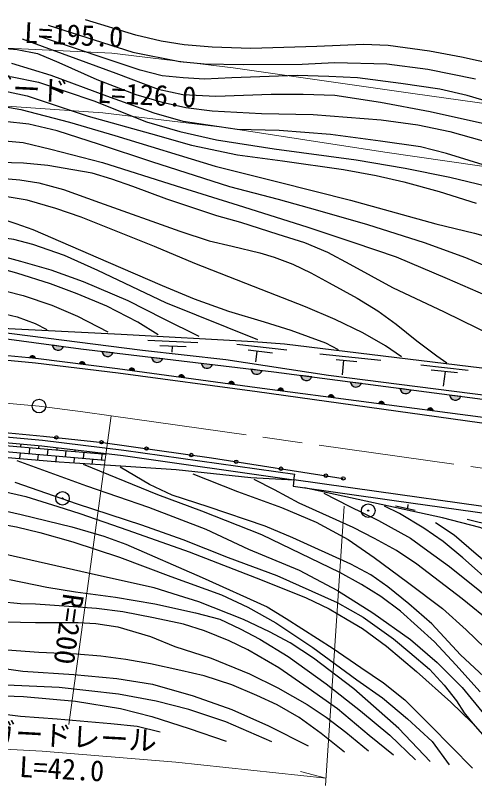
# Model space of a CAD drawing. Units: millimetres at full size, sheet at 1:1000; details may follow other scales. Extents: x 40000 to 680000, y 20000 to 380000.
# Drawn here: x 274368 to 314848, y 275355 to 343299 of the extents above; entities that cross this region are included whole.
import ezdxf
from ezdxf.enums import TextEntityAlignment as Align

# ---------------------------------------------------------------- set-up
doc = ezdxf.new("R2010")
doc.units = ezdxf.units.MM
doc.header["$LTSCALE"] = 1000
doc.linetypes.add('CHAIN', pattern=[18.5, 12, -1.5, 3.5, -1.5])
for name, color, linetype, lineweight in [('M-BGD', 7, 'Continuous', 25), ('M-BMK', 2, 'CHAIN', 13), ('M-BMK-SRVR', 3, 'Continuous', 25), ('M-STR-HTXT', 7, 'Continuous', 13)]:
    doc.layers.add(name, color=color, linetype=linetype, lineweight=lineweight)
doc.styles.add('ＭＳ ゴシック', font='')
doc.styles.get('ＭＳ ゴシック').set_extended_font_data('MS Gothic')

msp = doc.modelspace()

# ---------------------------------------------------------------- hatches: boundary and pattern name
at = {"layer": 'M-BGD'}
for points in [[(277619, 314233, 0.82357), (278601, 314102)], [(275641, 313102), (276133, 313043, 0.82357)], [(281994, 313674, 0.82357), (282978, 313557)], [(280019, 312575), (280511, 312514, 0.82357)], [(286374, 313153, 0.82357), (287358, 313036)], [(290754, 312631, 0.82357), (291738, 312514)], [(284390, 312022), (284881, 311955, 0.82357)], [(295134, 312110, 0.82357), (296117, 311980)], [(288776, 311425), (289267, 311359, 0.82357)], [(299511, 311560, 0.82357), (300494, 311430)], [(293169, 310828), (293660, 310761, 0.82357)], [(303890, 310982, 0.82357), (304873, 310853)], [(297513, 310244), (298004, 310179, 0.82357)], [(301970, 309654), (302461, 309589, 0.82357)], [(308269, 310405, 0.82357), (309252, 310276)], [(312648, 309828, 0.82357), (313631, 309698)], [(306395, 309068), (306886, 309003, 0.82357)], [(310693, 308499), (311184, 308434, 0.82357)]]:
    msp.add_hatch(color=256, dxfattribs=at).paths.add_polyline_path(points)

# ---------------------------------------------------------------- linework, layer by layer
for p, q in [((286051, 314641), (290448, 314437)), ((277619, 314233), (278601, 314102)), ((287086, 314183), (289429, 314081)), ((288190, 313589), (288224, 314132)), ((293877, 314301), (298291, 313809)), ((281994, 313674), (282978, 313557)), ((294879, 313809), (297035, 313538)), ((295558, 312724), (295694, 313657)), ((301192, 313433), (306584, 312894)), ((276133, 313043), (275641, 313102)), ((280511, 312514), (280019, 312575)), ((286374, 313153), (287358, 313036)), ((290754, 312631), (291738, 312514)), ((302655, 312952), (304466, 312760)), ((303214, 311605), (303329, 312875)), ((284881, 311955), (284390, 312022)), ((295134, 312110), (296117, 311980)), ((310115, 312488), (314294, 312007)), ((311020, 312045), (313331, 311795)), ((312098, 310602), (312271, 311891)), ((289267, 311359), (288776, 311425)), ((299511, 311560), (300494, 311430)), ((293660, 310761), (293169, 310828)), ((303890, 310982), (304873, 310853)), ((298004, 310179), (297513, 310244)), ((308269, 310405), (309252, 310276)), ((312648, 309828), (313631, 309698)), ((302461, 309589), (301970, 309654)), ((306886, 309003), (306395, 309068)), ((311184, 308434), (310693, 308499)), ((253633, 306569), (282283, 304062)), ((262001, 306372), (282356, 304591)), ((274850, 305248), (274872, 305496)), ((275600, 304647), (275647, 305178)), ((276444, 305108), (276465, 305349)), ((278038, 304969), (278055, 305164)), ((274760, 304219), (274803, 304716)), ((276354, 304085), (276397, 304577)), ((277194, 304507), (277241, 305039)), ((277949, 303951), (277991, 304438)), ((278788, 304368), (278835, 304899)), ((279632, 304829), (279644, 304973)), ((280382, 304228), (280429, 304760)), ((281226, 304690), (281234, 304782)), ((281976, 304089), (282023, 304620)), ((279545, 303833), (279585, 304298)), ((281141, 303719), (281179, 304159)), ((298920, 302339), (298990, 302835)), ((307886, 300024), (309613, 299662)), ((308970, 300144), (308930, 299843)), ((314192, 298860), (316762, 298217))]:
    msp.add_line(p, q, dxfattribs=at)
for points in [[(277241, 342445), (284724, 340059), (288869, 339241), (291021, 339030), (294440, 338967), (299653, 338988), (302502, 339136), (307111, 339029), (310719, 338565), (314919, 337700)], [(316639, 338965), (313694, 339625), (310868, 340132), (307240, 340642), (305057, 340743), (300944, 340557), (295127, 340383), (291716, 340501), (289252, 340714), (287215, 341022), (284988, 341543), (280534, 342916)], [(274963, 341246), (283226, 338207), (286949, 336805), (289142, 336321), (292023, 336168), (296905, 336346), (299736, 336346), (302541, 336270), (306544, 335632), (310931, 334817), (315560, 333793)], [(318065, 335079), (314188, 336239), (311783, 336789), (308332, 337293), (304522, 337803), (301997, 337897), (299203, 338005), (293439, 337799), (291032, 337686), (289171, 337780), (287310, 337968), (285355, 338475), (276677, 341374)], [(272158, 340487), (274523, 340303), (276301, 339934), (278207, 339154), (281560, 337639), (284981, 336331), (287301, 335643), (289390, 335184), (291709, 334885), (296060, 334631), (300607, 334562), (306600, 334080), (309846, 333642), (312671, 333068), (318090, 331531)], [(319981, 328756), (312379, 331123), (310090, 331700), (306554, 332202), (302144, 332797), (297632, 333134), (293929, 333247), (289146, 333950), (286593, 334678), (282418, 336163), (277510, 337986), (274043, 339042)], [(235275, 332276), (239055, 331768), (241979, 331483), (245157, 331408), (248336, 331690), (252059, 332366), (255689, 333400), (260823, 335148), (264839, 336635), (267101, 337238), (269424, 337781), (270706, 337962), (272365, 337992), (274069, 337886), (276391, 337404), (281267, 335762), (285935, 333915), (288873, 333063), (292096, 332328), (297178, 331529), (304409, 330554), (308718, 329829), (312665, 329019), (316687, 328051)], [(272894, 336725), (275409, 336195), (278062, 335322), (280783, 334416), (286267, 332875), (289895, 331866), (293933, 331011), (297928, 330479), (303301, 329692), (306159, 329162), (308615, 328628), (311712, 327773), (314998, 326746)], [(258541, 331072), (260876, 331974), (263562, 333141), (265918, 334153), (268473, 335011), (270454, 335385), (272502, 335407), (274858, 335011), (279130, 333889), (283138, 332700), (291981, 329989), (297508, 328603), (303916, 326996), (311435, 324901), (314826, 324087), (317623, 323295), (319538, 322459), (321454, 321402), (323304, 320170), (325021, 318629), (326417, 317278), (329104, 314528), (329963, 313691), (330932, 313295)], [(327320, 313075), (323379, 316310), (320428, 318599), (318424, 319875), (316530, 320888), (314064, 321922), (310443, 323227), (305444, 324833), (301040, 326088), (297576, 327060), (293260, 328183), (286405, 330367), (281781, 331907), (278060, 333117), (275544, 333714), (273408, 333934), (270567, 333824), (268432, 333406), (266582, 332768), (264776, 331888), (263741, 331315), (262838, 330677)], [(260460, 328829), (263059, 329709), (265943, 330523), (267419, 330985), (270039, 331998), (271382, 332218), (272770, 332284), (275060, 332086), (277504, 331513), (282040, 330325), (288536, 328278), (294006, 326557), (300061, 324642), (304188, 323273), (307931, 321996), (312445, 320104), (315814, 318607), (318180, 317299), (320514, 315759), (324125, 312898)], [(320360, 312502), (316572, 314966), (312190, 317123), (307632, 319258), (303880, 321334), (301898, 322390), (299872, 323226), (297538, 323974), (294235, 325031), (292121, 325625), (287706, 327085), (284711, 328208), (282862, 328846), (281133, 329367), (279420, 329685), (277231, 330056), (275076, 330267), (271873, 330338), (269136, 330109), (266275, 329527), (263997, 328944), (260850, 327885)], [(261468, 326826), (263941, 327814), (266095, 328343), (268532, 328749), (270810, 328891), (273071, 328926), (274766, 328785), (276444, 328520), (278598, 327937), (281777, 326808), (288867, 324261), (291446, 323414), (293476, 322937), (295913, 322355), (297185, 321984), (298836, 321361), (300407, 320585), (302032, 319702), (304487, 318361), (306305, 317232), (307948, 316067), (309749, 314584), (311519, 313257), (312402, 312639)], [(308394, 313186), (306999, 314157), (305003, 315286), (302566, 316469), (299935, 317598), (295343, 319381), (290195, 321415), (286628, 322898), (280179, 325512), (277936, 326271), (275403, 326998), (273637, 327299), (272207, 327510), (270246, 327651), (268586, 327563), (266662, 327122), (264560, 326451), (262000, 325481)], [(262565, 323945), (265037, 324987), (266732, 325516), (268516, 325887), (269752, 325975), (271412, 325798), (272736, 325498), (274414, 324934), (275897, 324404), (282537, 321527), (287312, 319473), (290120, 318308), (293140, 317197), (296291, 316276), (298657, 315518), (301695, 314406), (302807, 313823)], [(295743, 314670), (287638, 317935), (281626, 320798), (278694, 322104), (275904, 323093), (274227, 323516), (272673, 323746), (270581, 323852), (268656, 323834), (265760, 323499), (263058, 323111)], [(263376, 322140), (265955, 322528), (268374, 322617), (270564, 322458), (272718, 322176), (274802, 321628), (277504, 320852), (280329, 319811), (284289, 318148), (287397, 316560), (290541, 315007)], [(286956, 315113), (285154, 316242), (282417, 317654), (279804, 318731), (277455, 319631), (274488, 320566), (272351, 321148), (270656, 321448), (269120, 321554), (266711, 321485), (264804, 321326), (263745, 321167)], [(264380, 319526), (266976, 319738), (269590, 319667), (271921, 319385), (275064, 318590), (277589, 317726), (279837, 316770), (282521, 315375)], [(265656, 317581), (268729, 317634), (271078, 317370), (273002, 317052), (274521, 316699), (276110, 316134), (277152, 315605)], [(218357, 312828), (227350, 315532), (239475, 316227), (246525, 316305), (255268, 316305), (262848, 316121), (268500, 315939), (285558, 313777), (292927, 312949), (301971, 311576), (322500, 308951), (345320, 305905), (345040, 303854)], [(219059, 312614), (227209, 315064), (239852, 315873), (248560, 315947), (255902, 315922), (263520, 315677), (268130, 315507), (280149, 313894), (297161, 311868), (321158, 308706), (345268, 305523)], [(268500, 315939), (283681, 315179), (295370, 314541), (298083, 314326), (317665, 311957), (325152, 312293), (325000, 308617)], [(203170, 306644), (208230, 309056), (210518, 309994), (212381, 310712), (215108, 311503), (217352, 312075), (219087, 312413), (226269, 313188), (230623, 313643), (236288, 314041), (241522, 314273), (246430, 314424), (253890, 314424), (263556, 313991), (269980, 313639), (276159, 313052), (283361, 312162), (295689, 310486), (315359, 307881), (332881, 305510), (345050, 303853), (357736, 309225)], [(203363, 306249), (208376, 308614), (210668, 309559), (212540, 310237), (215313, 311140), (217497, 311685), (219340, 312082), (226356, 312833), (230672, 313235), (236040, 313598), (241540, 313774), (246463, 313839), (253879, 313924), (263590, 313584), (269976, 313238), (276128, 312648), (283429, 311762), (295685, 310123), (315293, 307385), (332814, 305015), (344992, 303366), (357664, 308818)], [(262021, 307192), (265630, 307083), (271250, 306710), (276846, 306193), (282077, 305633), (291657, 304263), (303276, 302457)], [(209471, 301050), (210922, 301839), (212445, 302438), (214917, 303311), (216814, 303885), (218063, 304147), (220572, 304683), (222220, 304958), (223193, 305070), (225599, 305401), (228778, 305611), (234342, 305855), (244853, 306338), (252248, 306580), (257413, 306537), (264272, 306290), (270563, 305896), (276693, 305327), (283873, 304464), (298920, 302339)], [(228778, 305611), (230636, 304990), (236526, 303425), (239895, 303587), (244352, 304191), (249455, 304776), (251412, 305804), (252248, 306580), (255615, 305622), (259185, 305441), (262856, 305118), (266090, 304856), (270446, 304594), (274379, 304251), (278212, 303929), (281871, 303667), (288547, 303243), (295108, 302538), (298920, 302339)], [(252252, 307080), (257424, 307037), (264296, 306790), (270602, 306394), (276746, 305825), (283938, 304960), (298990, 302835)], [(274507, 304028), (280634, 301813), (286109, 299924), (291150, 297991), (294930, 296210), (299384, 294365), (302760, 292576), (305889, 290600), (309191, 288233), (311546, 286227), (313740, 284012), (315761, 281580), (317347, 279865), (318955, 278345), (320193, 277433), (321736, 276456)], [(315346, 283631), (313206, 286011), (311326, 288025), (308330, 290750), (306570, 292028), (304867, 293084), (302971, 294166), (296093, 297478), (290795, 299570), (286914, 301013), (280365, 303678)], [(317746, 283035), (313612, 286905), (311070, 289619), (309049, 291378), (307202, 292877), (305703, 293941), (303935, 294903), (298829, 297226), (296374, 298247), (291348, 299945), (288198, 300987), (286199, 301921), (283613, 303441)], [(290019, 302870), (293950, 301301), (297829, 299888), (300881, 298596), (303709, 297062), (305991, 295469), (308940, 293315), (312009, 290989), (314117, 289104), (316566, 286709), (319882, 283842), (321779, 282326), (323641, 281154), (325503, 280327), (326710, 279965), (328055, 279896), (329831, 279982), (331400, 280413), (332900, 281223), (334624, 282584), (337720, 285642), (339850, 287987), (341870, 290745)], [(341843, 291999), (340326, 290517), (338843, 289052), (337240, 287174), (335425, 285171), (333787, 283896), (332563, 283103), (331201, 282621), (329597, 282225), (328390, 282052), (327454, 282157), (326212, 282484), (324385, 283277), (322333, 284673), (319087, 287294), (316432, 289655), (313742, 291826), (309768, 294901), (307958, 296108), (306026, 297159), (304147, 298124), (299398, 300268), (297209, 301439), (295415, 302370)], [(274310, 302129), (279821, 300215), (285477, 298369), (289113, 297064), (293119, 295466), (297407, 293884), (300489, 292509), (302731, 291514), (305035, 290207), (307696, 288313), (309149, 287110), (310872, 285617), (312175, 284212), (313243, 282825), (313937, 281771), (314698, 280823), (315980, 279369)], [(341135, 296347), (334867, 297287), (327684, 298289), (315408, 300012), (306192, 301298), (298920, 302339), (298847, 301773), (307748, 300497), (317639, 299131), (328264, 297718), (341252, 295808)], [(273107, 301356), (275277, 300872), (278111, 299979), (280033, 299359), (284265, 297884), (289681, 295964), (296109, 293484), (299987, 291930), (302031, 290953), (303620, 290010), (304952, 289200), (307083, 287647), (309739, 285412), (312743, 282724), (314616, 280925)], [(341252, 295808), (330496, 293768), (329617, 293740), (327295, 294056), (325358, 294372), (324543, 294578), (323513, 294990), (315319, 298121), (312028, 298969), (299841, 301630)], [(301545, 301157), (303804, 300019), (306373, 298744), (309201, 297176), (310736, 296073), (312650, 294695), (315305, 292541), (319172, 289175), (322091, 286757), (323901, 285413), (325539, 284483), (326625, 284052), (327867, 283966), (329401, 283948), (331212, 284327), (332522, 284827), (334109, 285741), (335488, 286740), (337636, 288828), (339447, 291051), (340498, 292171), (341464, 292998)], [(271993, 299916), (274883, 299256), (279346, 298188), (282163, 297366), (284116, 296667), (290840, 293708), (296564, 291134), (298251, 290106), (302384, 287435), (304816, 285784), (306831, 284428), (308702, 282907), (310964, 280667), (314672, 276888)], [(341110, 294085), (339179, 292051), (336214, 289001), (334420, 287399), (333058, 286520), (331989, 286055), (330524, 285710), (329299, 285624), (328282, 285624), (327368, 285779), (326282, 286124), (324144, 287192), (321144, 289260), (316674, 292917), (313812, 295433), (312065, 296900), (310376, 298055), (308220, 299364), (306910, 300019)], [(272307, 298551), (274466, 298174), (276528, 297691), (279421, 296853), (283551, 295512), (288078, 293794), (292531, 292196), (294858, 291086), (297331, 289703), (300601, 287525), (304458, 284697), (306728, 283095), (308929, 281231), (311109, 279241), (312618, 277188)], [(311415, 298555), (313035, 297469), (315001, 295798), (317708, 293541), (321553, 290456), (323765, 289087), (326144, 288071), (327713, 287674), (329593, 287692), (331196, 287847), (332938, 288433), (334317, 289156), (335972, 290414), (337903, 292293), (339955, 294240), (341179, 295136)], [(310932, 277475), (308172, 280385), (304196, 283881), (300655, 286595), (298591, 287942), (296766, 288919), (294476, 290013), (290543, 291576), (288740, 292119), (286589, 292814), (281700, 293900), (273519, 295727)], [(273844, 293532), (277125, 292859), (279667, 292446), (283187, 291969), (286663, 291404), (290257, 290599), (292386, 290034), (294189, 289187), (295906, 288275), (298404, 286734), (301759, 284318), (304779, 281951), (307364, 279801), (309646, 277630)], [(307690, 278042), (305561, 279780), (302758, 282125), (300173, 283949), (297587, 285729), (294850, 287336), (293198, 288139), (291047, 289008), (289179, 289594), (286550, 290159), (283847, 290682), (281523, 290964), (279089, 291160), (276134, 291355), (274809, 291399), (273006, 291572)], [(235869, 286497), (238154, 286630), (241482, 287251), (246503, 288316), (251007, 289269), (253991, 289558), (256299, 289425), (258828, 288981), (262777, 287828), (267370, 286742), (271308, 285965), (275013, 285455), (279517, 285167), (283311, 284812), (286440, 284302), (290025, 283277), (293441, 282057), (296681, 280638), (300164, 278864)], [(273495, 289795), (276146, 289752), (279905, 289752), (281469, 289665), (283403, 289361), (286282, 288511), (288412, 287621), (291627, 286600), (295017, 285210), (297515, 283994), (300086, 282511), (301759, 281382), (303497, 280079), (305496, 278407)], [(296969, 279219), (292909, 280970), (289670, 282057), (286763, 282811), (283457, 283432), (278234, 284009), (273619, 284208), (271445, 284386), (267895, 285118), (261873, 286651), (258722, 287294), (256681, 287604), (253020, 287560), (248908, 287272), (245403, 286718), (241964, 285853), (238804, 285343), (235231, 285188)], [(303367, 278299), (301325, 279949), (299369, 281361), (297457, 282468), (295654, 283315), (293438, 284249), (291004, 285030), (288952, 285516), (286283, 286088), (284104, 286479), (281896, 286787), (279739, 286940), (276441, 287108), (273655, 287304)], [(235214, 282343), (236922, 282218), (239182, 282343), (241281, 282841), (244582, 284121), (247696, 285063), (249706, 285526), (252286, 285864), (254214, 285899), (256260, 285686), (260780, 284690), (264285, 284014), (268084, 283534), (270877, 283374), (275076, 283214), (279676, 282804), (283626, 282146), (286402, 281452), (289676, 280403), (292950, 279265)], [(287131, 280065), (285103, 280581), (282772, 280812), (278039, 281221), (274819, 281452), (271295, 281897), (266288, 282537), (261626, 282911), (258487, 283214), (256085, 283587), (254146, 283836), (252153, 283890), (251014, 283783), (249555, 283516), (247592, 283034), (245492, 282269), (243375, 281380)]]:
    msp.add_lwpolyline(points, dxfattribs=at)
for centre, radius in [((277977, 306072), 150), ((281954, 305647), 150), ((285914, 305084), 150), ((289874, 304518), 150), ((293830, 303925), 150), ((297782, 303311), 150), ((301735, 302696), 150), ((303276, 302457), 150), ((278519, 300696), 600), ((278519, 300696), 50), ((305470, 299609), 600), ((305470, 299609), 50)]:
    msp.add_circle(centre, radius, dxfattribs=at)
for centre, radius, start, end in [((278123, 314263), 505, 183.436, 341.33074), ((275881, 313024), 252, 4.20698, 162.10171), ((282497, 313712), 505, 184.27484, 342.16958), ((280259, 312497), 252, 4.00344, 161.89818), ((286878, 313190), 505, 184.27484, 342.16958), ((291258, 312669), 505, 184.27484, 342.16958), ((284629, 311941), 252, 3.31006, 161.2048), ((295638, 312141), 505, 183.53283, 341.42757), ((289015, 311344), 252, 3.31006, 161.2048), ((300015, 311591), 505, 183.53283, 341.42757), ((293408, 310747), 252, 3.31006, 161.2048), ((304394, 311014), 505, 183.53283, 341.42757), ((297752, 310164), 252, 3.50899, 161.40373), ((302209, 309573), 252, 3.50899, 161.40373), ((308773, 310436), 505, 183.53283, 341.42757), ((313152, 309859), 505, 183.53283, 341.42757), ((306634, 308987), 252, 3.50899, 161.40373), ((310932, 308418), 252, 3.50899, 161.40373)]:
    msp.add_arc(centre, radius, start, end, dxfattribs=at)
at = {"layer": 'M-BMK'}
msp.add_lwpolyline([(227374, 309162), (249121, 309872), (257681, 310046), (267287, 309675), (276449, 308830), (280306, 308335), (282823, 307980), (319402, 302812), (349078, 298625), (356203, 297422), (361898, 295918), (365349, 294764)], dxfattribs=at)
at = {"layer": 'M-BMK-SRVR'}
msp.add_circle((276449, 308830), 600, dxfattribs=at)
at = {"layer": 'M-STR-HTXT'}
for p, q in [((282823, 307980), (279067, 280741)), ((303338, 300000), (301692, 275355)), ((301736, 276017), (299498, 276613))]:
    msp.add_line(p, q, dxfattribs=at)
for points in [[(162071, 322234), (171560, 322234), (175154, 322537), (178697, 323119), (181531, 323903), (185783, 325547), (191661, 328560), (199307, 332803), (203041, 334489), (207082, 335818), (211822, 337087), (220492, 338751), (228388, 339748), (237793, 340656), (242364, 340943), (248292, 341074), (260778, 341016), (282867, 339965), (293575, 338669), (309405, 336409), (324953, 334247), (351813, 330387)], [(216933, 332961), (220185, 333587), (228913, 334705), (238186, 335531), (242639, 335793), (248336, 335967), (271474, 335441), (282085, 334701), (292816, 333424), (306939, 331239), (323613, 328830), (347685, 325121)], [(261858, 279187), (276736, 278382), (288516, 277435), (301736, 276017)]]:
    msp.add_lwpolyline(points, dxfattribs=at)

# ---------------------------------------------------------------- texts
at = {"layer": 'M-STR-HTXT', "style": 'ＭＳ ゴシック'}
for s, rotation, p in [('側溝\u3000L=195.0', 357.275, (267592, 340692)), ('ストンガード\u3000L=126.0', 357.275, (264042, 335883)), ('R=200', 262.15, (278051, 292446)), ('ガードレール', 356.903, (271781, 278650)), ('L=42.0', 356.903, (274644, 275573))]:
    msp.add_text(s, height=1833, rotation=rotation, dxfattribs=at).set_placement(p, align=Align.BOTTOM_LEFT)

doc.saveas('drawing.dxf')
